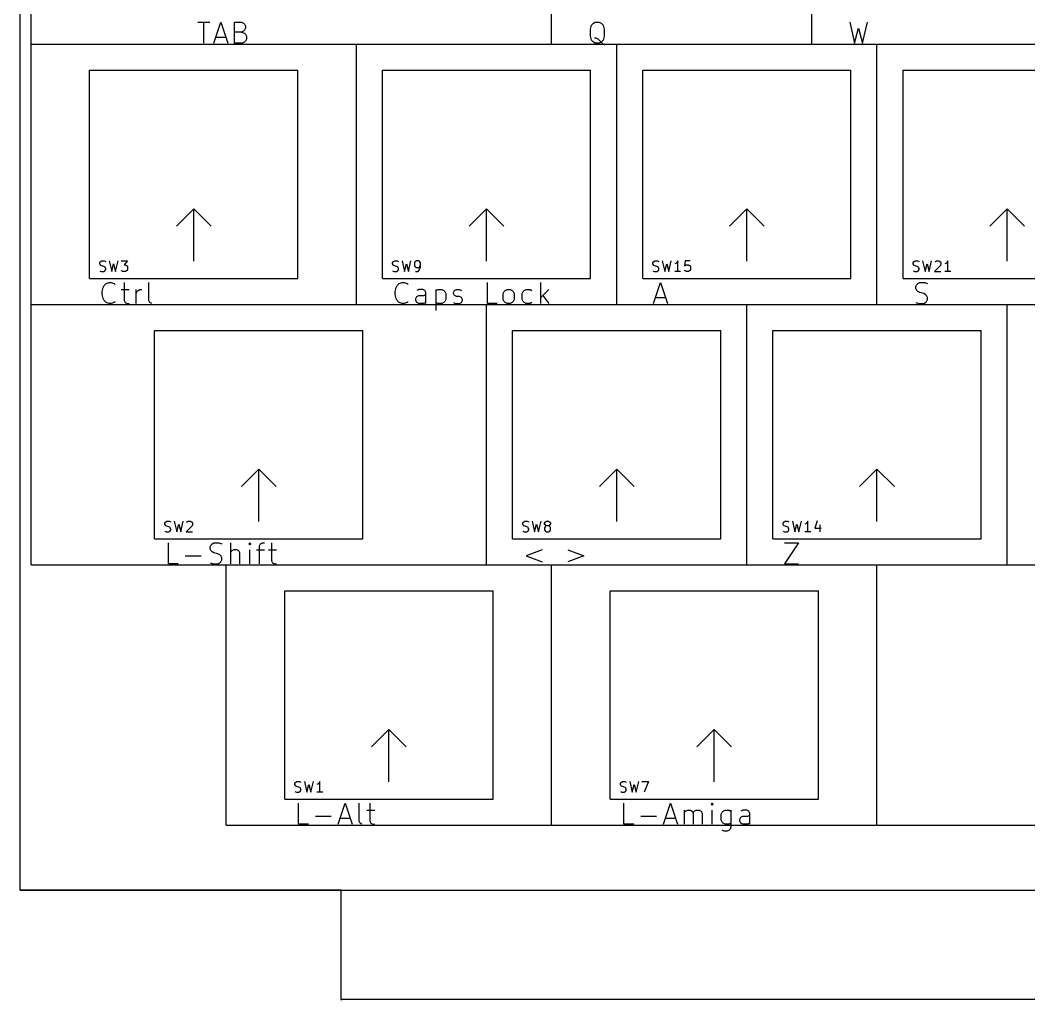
# Model space of a CAD drawing. Extents: x 0 to 449, y -142 to 0.
# Drawn here: x 0.2 to 74, y -141.5 to -69.8 of the extents above; entities that cross this region are included whole.
import ezdxf

# ---------------------------------------------------------------- set-up
doc = ezdxf.new("R2010")
doc.units = 0
doc.layers.get('0').update_dxf_attribs({"linetype": 'CONTINUOUS'})

msp = doc.modelspace()

# ---------------------------------------------------------------- linework, layer by layer
at = {"color": 7}
for p, q in [((0.152395, -133.502242), (0.152395, -0.151869)), ((0.946148, -71.58957), (0.946148, -52.539517)), ((39.046255, -71.58957), (39.046255, -52.539517)), ((58.096309, -71.58957), (58.096309, -52.539517)), ((13.162675, -69.992994), (14.033535, -69.992994)), ((13.598105, -71.516998), (13.598105, -69.992994)), ((14.323821, -71.516998), (14.831823, -69.992994)), ((14.831823, -69.992994), (15.339824, -71.516998)), ((15.847826, -71.516998), (15.847826, -69.992994)), ((15.847826, -69.992994), (16.355827, -69.992994)), ((16.355827, -69.992994), (16.500971, -70.065566)), ((16.500971, -70.065566), (16.573542, -70.138137)), ((41.955472, -70.210709), (42.100614, -70.065566)), ((42.100614, -70.065566), (42.245757, -69.992994)), ((42.245757, -69.992994), (42.536044, -69.992994)), ((42.536044, -69.992994), (42.681188, -70.065566)), ((42.681188, -70.065566), (42.826331, -70.210709)), ((60.860382, -69.992994), (61.22324, -71.516998)), ((61.803813, -71.516998), (62.166671, -69.992994)), ((16.355827, -70.71871), (15.847826, -70.71871)), ((16.500971, -70.646139), (16.355827, -70.71871)), ((16.355827, -70.71871), (16.573542, -70.791282)), ((16.573542, -70.573568), (16.500971, -70.646139)), ((16.573542, -70.138137), (16.646114, -70.283281)), ((16.646114, -70.428424), (16.573542, -70.573568)), ((16.573542, -70.791282), (16.646114, -70.863853)), ((16.646114, -70.283281), (16.646114, -70.428424)), ((16.646114, -70.863853), (16.718685, -71.008997)), ((41.882899, -70.500995), (41.955472, -70.210709)), ((41.882899, -71.008997), (41.882899, -70.500995)), ((42.826331, -70.210709), (42.898902, -70.500995)), ((42.898902, -70.500995), (42.898902, -71.008997)), ((61.22324, -71.516998), (61.513527, -70.428424)), ((61.513527, -70.428424), (61.803813, -71.516998)), ((0.946148, -71.58957), (24.758715, -71.58957)), ((0.946148, -90.639624), (0.946148, -71.58957)), ((14.468965, -71.081569), (15.194681, -71.081569)), ((16.428399, -71.516998), (15.847826, -71.516998)), ((16.573542, -71.444427), (16.428399, -71.516998)), ((16.646114, -71.371855), (16.573542, -71.444427)), ((16.718685, -71.226711), (16.646114, -71.371855)), ((16.718685, -71.008997), (16.718685, -71.226711)), ((24.758715, -90.639624), (24.758715, -71.58957)), ((24.758715, -71.58957), (43.808769, -71.58957)), ((24.758715, -90.639624), (24.758715, -71.58957)), ((41.955472, -71.299284), (41.882899, -71.008997)), ((42.100614, -71.444427), (41.955472, -71.299284)), ((42.245757, -71.516998), (42.100614, -71.444427)), ((42.31833, -71.15414), (42.173186, -71.15414)), ((42.536044, -71.516998), (42.245757, -71.516998)), ((42.463473, -71.226711), (42.31833, -71.15414)), ((42.681188, -71.444427), (42.463473, -71.226711)), ((42.681188, -71.444427), (42.536044, -71.516998)), ((42.826331, -71.299284), (42.681188, -71.444427)), ((42.826331, -71.58957), (42.681188, -71.444427)), ((42.898902, -71.008997), (42.826331, -71.299284)), ((42.971474, -71.662142), (42.826331, -71.58957)), ((43.808769, -71.58957), (62.858823, -71.58957)), ((43.808769, -90.639624), (43.808769, -71.58957)), ((62.858823, -71.58957), (81.908876, -71.58957)), ((62.858823, -90.639624), (62.858823, -71.58957)), ((5.23241, -73.494576), (20.472453, -73.494576)), ((5.23241, -88.734619), (5.23241, -73.494576)), ((20.472453, -88.734619), (20.472453, -73.494576)), ((26.66372, -73.494576), (41.903763, -73.494576)), ((26.66372, -88.734619), (26.66372, -73.494576)), ((41.903763, -88.734619), (41.903763, -73.494576)), ((45.713774, -73.494576), (60.953817, -73.494576)), ((45.713774, -88.734619), (45.713774, -73.494576)), ((60.953817, -88.734619), (60.953817, -73.494576)), ((64.763828, -73.494576), (80.003871, -73.494576)), ((64.763828, -88.734619), (64.763828, -73.494576)), ((11.582428, -84.924608), (12.852431, -83.654605)), ((12.852431, -83.654605), (14.122435, -84.924608)), ((12.852431, -87.464615), (12.852431, -83.654605)), ((33.013738, -84.924608), (34.283742, -83.654605)), ((34.283742, -83.654605), (35.553745, -84.924608)), ((34.283742, -87.464615), (34.283742, -83.654605)), ((52.063792, -84.924608), (53.333796, -83.654605)), ((53.333796, -83.654605), (54.603799, -84.924608)), ((53.333796, -87.464615), (53.333796, -83.654605)), ((71.113846, -84.924608), (72.38385, -83.654605)), ((72.38385, -83.654605), (73.653853, -84.924608)), ((72.38385, -87.464615), (72.38385, -83.654605)), ((5.97763, -87.605223), (6.013916, -87.53265)), ((5.97763, -87.677794), (5.97763, -87.605223)), ((6.013916, -87.750366), (5.97763, -87.677794)), ((6.013916, -87.53265), (6.050202, -87.496365)), ((6.050202, -87.786651), (6.013916, -87.750366)), ((6.050202, -87.496365), (6.122773, -87.460079)), ((6.122773, -87.822937), (6.050202, -87.786651)), ((6.122773, -87.460079), (6.304203, -87.460079)), ((6.267917, -87.859223), (6.122773, -87.822937)), ((6.304203, -87.460079), (6.41306, -87.496365)), ((6.667061, -87.460079), (6.848489, -88.222081)), ((6.848489, -88.222081), (6.993633, -87.677794)), ((6.993633, -87.677794), (7.138776, -88.222081)), ((7.138776, -88.222081), (7.320206, -87.460079)), ((7.53792, -87.460079), (8.009636, -87.460079)), ((8.009636, -87.460079), (7.755635, -87.750366)), ((7.755635, -87.750366), (7.864492, -87.750366)), ((7.864492, -87.750366), (7.937064, -87.786651)), ((7.937064, -87.786651), (7.973351, -87.822937)), ((7.973351, -87.822937), (8.009636, -87.895509)), ((27.40894, -87.605223), (27.445227, -87.53265)), ((27.40894, -87.677794), (27.40894, -87.605223)), ((27.445227, -87.750366), (27.40894, -87.677794)), ((27.445227, -87.53265), (27.481513, -87.496365)), ((27.481513, -87.786651), (27.445227, -87.750366)), ((27.481513, -87.496365), (27.554084, -87.460079)), ((27.554084, -87.822937), (27.481513, -87.786651)), ((27.554084, -87.460079), (27.735513, -87.460079)), ((27.699227, -87.859223), (27.554084, -87.822937)), ((27.735513, -87.460079), (27.844371, -87.496365)), ((28.098371, -87.460079), (28.2798, -88.222081)), ((28.2798, -88.222081), (28.424943, -87.677794)), ((28.424943, -87.677794), (28.570087, -88.222081)), ((28.570087, -88.222081), (28.751516, -87.460079)), ((29.041802, -87.53265), (29.005517, -87.605223)), ((29.005517, -87.605223), (29.005517, -87.786651)), ((29.005517, -87.786651), (29.041802, -87.859223)), ((29.078088, -87.496365), (29.041802, -87.53265)), ((29.15066, -87.460079), (29.078088, -87.496365)), ((29.295803, -87.460079), (29.15066, -87.460079)), ((29.368375, -87.496365), (29.295803, -87.460079)), ((29.404661, -87.53265), (29.368375, -87.496365)), ((29.440946, -87.605223), (29.404661, -87.53265)), ((29.404661, -87.859223), (29.440946, -87.786651)), ((29.440946, -87.895509), (29.440946, -87.605223)), ((46.458994, -87.605223), (46.49528, -87.53265)), ((46.458994, -87.677794), (46.458994, -87.605223)), ((46.49528, -87.750366), (46.458994, -87.677794)), ((46.49528, -87.53265), (46.531567, -87.496365)), ((46.531567, -87.786651), (46.49528, -87.750366)), ((46.531567, -87.496365), (46.604138, -87.460079)), ((46.604138, -87.822937), (46.531567, -87.786651)), ((46.604138, -87.460079), (46.785567, -87.460079)), ((46.749281, -87.859223), (46.604138, -87.822937)), ((46.785567, -87.460079), (46.894425, -87.496365)), ((47.148425, -87.460079), (47.329854, -88.222081)), ((47.329854, -88.222081), (47.474997, -87.677794)), ((47.474997, -87.677794), (47.620141, -88.222081)), ((47.620141, -88.222081), (47.80157, -87.460079)), ((48.128142, -87.641508), (48.055571, -87.677794)), ((48.200714, -87.568937), (48.128142, -87.641508)), ((48.273285, -87.460079), (48.200714, -87.568937)), ((48.273285, -88.222081), (48.273285, -87.460079)), ((48.817573, -87.460079), (48.781287, -87.822937)), ((48.781287, -87.822937), (48.817573, -87.786651)), ((49.180431, -87.460079), (48.817573, -87.460079)), ((48.817573, -87.786651), (48.890144, -87.750366)), ((48.890144, -87.750366), (49.071574, -87.750366)), ((49.071574, -87.750366), (49.144145, -87.786651)), ((49.144145, -87.786651), (49.180431, -87.822937)), ((49.180431, -87.822937), (49.216717, -87.895509)), ((65.509048, -87.605223), (65.545334, -87.53265)), ((65.509048, -87.677794), (65.509048, -87.605223)), ((65.545334, -87.750366), (65.509048, -87.677794)), ((65.545334, -87.53265), (65.58162, -87.496365)), ((65.58162, -87.786651), (65.545334, -87.750366)), ((65.58162, -87.496365), (65.654192, -87.460079)), ((65.654192, -87.822937), (65.58162, -87.786651)), ((65.654192, -87.460079), (65.835621, -87.460079)), ((65.799335, -87.859223), (65.654192, -87.822937)), ((65.835621, -87.460079), (65.944478, -87.496365)), ((66.198479, -87.460079), (66.379908, -88.222081)), ((66.379908, -88.222081), (66.525051, -87.677794)), ((66.525051, -87.677794), (66.670194, -88.222081)), ((66.670194, -88.222081), (66.851624, -87.460079)), ((67.504769, -87.786651), (67.069339, -88.222081)), ((67.105625, -87.53265), (67.14191, -87.496365)), ((67.14191, -87.496365), (67.214482, -87.460079)), ((67.214482, -87.460079), (67.39591, -87.460079)), ((67.39591, -87.460079), (67.468483, -87.496365)), ((67.468483, -87.496365), (67.504769, -87.53265)), ((67.504769, -87.53265), (67.541054, -87.605223)), ((67.541054, -87.677794), (67.504769, -87.786651)), ((67.541054, -87.605223), (67.541054, -87.677794)), ((67.903912, -87.641508), (67.831341, -87.677794)), ((67.976484, -87.568937), (67.903912, -87.641508)), ((68.049055, -87.460079), (67.976484, -87.568937)), ((68.049055, -88.222081), (68.049055, -87.460079)), ((5.97763, -88.185795), (6.086487, -88.222081)), ((6.086487, -88.222081), (6.267917, -88.222081)), ((6.340488, -87.895509), (6.267917, -87.859223)), ((6.267917, -88.222081), (6.340488, -88.185795)), ((6.376774, -87.931795), (6.340488, -87.895509)), ((6.340488, -88.185795), (6.376774, -88.149509)), ((6.41306, -88.004367), (6.376774, -87.931795)), ((6.376774, -88.149509), (6.41306, -88.076938)), ((6.41306, -88.076938), (6.41306, -88.004367)), ((7.574206, -88.185795), (7.53792, -88.149509)), ((7.646778, -88.222081), (7.574206, -88.185795)), ((7.864492, -88.222081), (7.646778, -88.222081)), ((7.937064, -88.185795), (7.864492, -88.222081)), ((7.973351, -88.149509), (7.937064, -88.185795)), ((8.009636, -88.076938), (7.973351, -88.149509)), ((8.009636, -87.895509), (8.009636, -88.076938)), ((27.40894, -88.185795), (27.517798, -88.222081)), ((27.517798, -88.222081), (27.699227, -88.222081)), ((27.771798, -87.895509), (27.699227, -87.859223)), ((27.699227, -88.222081), (27.771798, -88.185795)), ((27.808085, -87.931795), (27.771798, -87.895509)), ((27.771798, -88.185795), (27.808085, -88.149509)), ((27.844371, -88.004367), (27.808085, -87.931795)), ((27.808085, -88.149509), (27.844371, -88.076938)), ((27.844371, -88.076938), (27.844371, -88.004367)), ((29.041802, -87.859223), (29.078088, -87.895509)), ((29.078088, -87.895509), (29.15066, -87.931795)), ((29.078088, -88.222081), (29.223232, -88.222081)), ((29.15066, -87.931795), (29.295803, -87.931795)), ((29.223232, -88.222081), (29.295803, -88.185795)), ((29.295803, -87.931795), (29.368375, -87.895509)), ((29.295803, -88.185795), (29.332089, -88.149509)), ((29.332089, -88.149509), (29.404661, -88.040652)), ((29.368375, -87.895509), (29.404661, -87.859223)), ((29.404661, -88.040652), (29.440946, -87.895509)), ((46.458994, -88.185795), (46.567852, -88.222081)), ((46.567852, -88.222081), (46.749281, -88.222081)), ((46.821852, -87.895509), (46.749281, -87.859223)), ((46.749281, -88.222081), (46.821852, -88.185795)), ((46.858138, -87.931795), (46.821852, -87.895509)), ((46.821852, -88.185795), (46.858138, -88.149509)), ((46.894425, -88.004367), (46.858138, -87.931795)), ((46.858138, -88.149509), (46.894425, -88.076938)), ((46.894425, -88.076938), (46.894425, -88.004367)), ((48.491, -88.222081), (48.055571, -88.222081)), ((48.817573, -88.185795), (48.781287, -88.149509)), ((48.890144, -88.222081), (48.817573, -88.185795)), ((49.071574, -88.222081), (48.890144, -88.222081)), ((49.144145, -88.185795), (49.071574, -88.222081)), ((49.180431, -88.149509), (49.144145, -88.185795)), ((49.216717, -88.076938), (49.180431, -88.149509)), ((49.216717, -87.895509), (49.216717, -88.076938)), ((65.509048, -88.185795), (65.617905, -88.222081)), ((65.617905, -88.222081), (65.799335, -88.222081)), ((65.871906, -87.895509), (65.799335, -87.859223)), ((65.799335, -88.222081), (65.871906, -88.185795)), ((65.908192, -87.931795), (65.871906, -87.895509)), ((65.871906, -88.185795), (65.908192, -88.149509)), ((65.944478, -88.004367), (65.908192, -87.931795)), ((65.908192, -88.149509), (65.944478, -88.076938)), ((65.944478, -88.076938), (65.944478, -88.004367)), ((67.069339, -88.222081), (67.541054, -88.222081)), ((68.266771, -88.222081), (67.831341, -88.222081)), ((5.23241, -88.734619), (20.472453, -88.734619)), ((6.236621, -89.405906), (6.309192, -89.260762)), ((6.309192, -89.260762), (6.454335, -89.11562)), ((6.454335, -89.11562), (6.67205, -89.043048)), ((6.67205, -89.043048), (6.817193, -89.043048)), ((6.817193, -89.043048), (7.034908, -89.11562)), ((7.034908, -89.11562), (7.10748, -89.188191)), ((7.760625, -89.043048), (7.760625, -90.349337)), ((9.574915, -90.349337), (9.574915, -89.043048)), ((26.66372, -88.734619), (41.903763, -88.734619)), ((27.667931, -89.405906), (27.740502, -89.260762)), ((27.740502, -89.260762), (27.885646, -89.11562)), ((27.885646, -89.11562), (28.10336, -89.043048)), ((28.10336, -89.043048), (28.248504, -89.043048)), ((28.248504, -89.043048), (28.466218, -89.11562)), ((28.466218, -89.11562), (28.538791, -89.188191)), ((34.344521, -90.567052), (34.344521, -89.043048)), ((38.263389, -90.567052), (38.263389, -89.043048)), ((45.713774, -88.734619), (60.953817, -88.734619)), ((46.500269, -90.567052), (47.008271, -89.043048)), ((47.008271, -89.043048), (47.516272, -90.567052)), ((64.763828, -88.734619), (80.003871, -88.734619)), ((65.695467, -89.333335), (65.768039, -89.188191)), ((65.768039, -89.188191), (65.84061, -89.11562)), ((65.84061, -89.11562), (65.985753, -89.043048)), ((65.985753, -89.043048), (66.348612, -89.043048)), ((66.348612, -89.043048), (66.566326, -89.11562)), ((6.164048, -89.696193), (6.236621, -89.405906)), ((6.164048, -89.913907), (6.164048, -89.696193)), ((6.236621, -90.204194), (6.164048, -89.913907)), ((7.542909, -89.551049), (8.123483, -89.551049)), ((8.631484, -90.567052), (8.631484, -89.551049)), ((8.631484, -89.841336), (8.704056, -89.696193)), ((8.704056, -89.696193), (8.776628, -89.623621)), ((8.776628, -89.623621), (8.92177, -89.551049)), ((8.92177, -89.551049), (9.066914, -89.551049)), ((27.595359, -89.696193), (27.667931, -89.405906)), ((27.595359, -89.913907), (27.595359, -89.696193)), ((27.667931, -90.204194), (27.595359, -89.913907)), ((29.119363, -90.204194), (29.191936, -90.059051)), ((29.337078, -89.551049), (29.191936, -89.623621)), ((29.191936, -90.059051), (29.337078, -89.986479)), ((29.627365, -89.551049), (29.337078, -89.551049)), ((29.337078, -89.986479), (29.699937, -89.986479)), ((29.772508, -89.623621), (29.627365, -89.551049)), ((29.699937, -89.986479), (29.845079, -89.913907)), ((29.845079, -89.768764), (29.772508, -89.623621)), ((29.845079, -90.567052), (29.845079, -89.768764)), ((30.570796, -89.551049), (30.570796, -91.075053)), ((30.570796, -89.623621), (30.71594, -89.551049)), ((30.71594, -89.551049), (31.006226, -89.551049)), ((31.006226, -89.551049), (31.151369, -89.623621)), ((31.151369, -89.623621), (31.223941, -89.696193)), ((31.223941, -89.696193), (31.296512, -89.841336)), ((31.296512, -89.841336), (31.296512, -90.276765)), ((31.877085, -89.768764), (31.949657, -89.623621)), ((31.877085, -89.841336), (31.877085, -89.768764)), ((31.949657, -89.986479), (31.877085, -89.841336)), ((31.949657, -89.623621), (32.094801, -89.551049)), ((32.094801, -90.059051), (31.949657, -89.986479)), ((32.094801, -89.551049), (32.312515, -89.551049)), ((32.312515, -90.059051), (32.094801, -90.059051)), ((32.312515, -89.551049), (32.457659, -89.623621)), ((32.457659, -90.131623), (32.312515, -90.059051)), ((35.505667, -89.841336), (35.578239, -89.696193)), ((35.505667, -90.276765), (35.505667, -89.841336)), ((35.578239, -89.696193), (35.650811, -89.623621)), ((35.650811, -89.623621), (35.795954, -89.551049)), ((35.795954, -89.551049), (36.013669, -89.551049)), ((36.013669, -89.551049), (36.158812, -89.623621)), ((36.158812, -89.623621), (36.231383, -89.696193)), ((36.231383, -89.696193), (36.303956, -89.841336)), ((36.303956, -89.841336), (36.303956, -90.276765)), ((36.884528, -89.841336), (36.957099, -89.696193)), ((36.884528, -90.276765), (36.884528, -89.841336)), ((36.957099, -89.696193), (37.029672, -89.623621)), ((37.029672, -89.623621), (37.174815, -89.551049)), ((37.174815, -89.551049), (37.465101, -89.551049)), ((37.465101, -89.551049), (37.610244, -89.623621)), ((38.843963, -89.551049), (38.263389, -90.131623)), ((38.408533, -89.986479), (38.843963, -90.567052)), ((65.695467, -89.478478), (65.695467, -89.333335)), ((65.768039, -89.623621), (65.695467, -89.478478)), ((65.84061, -89.696193), (65.768039, -89.623621)), ((65.985753, -89.768764), (65.84061, -89.696193)), ((66.27604, -89.841336), (65.985753, -89.768764)), ((66.421183, -89.913907), (66.27604, -89.841336)), ((66.493755, -89.986479), (66.421183, -89.913907)), ((66.566326, -90.131623), (66.493755, -89.986479)), ((0.946148, -90.639624), (24.758715, -90.639624)), ((0.946148, -109.689675), (0.946148, -90.639624)), ((6.309192, -90.349337), (6.236621, -90.204194)), ((6.454335, -90.494481), (6.309192, -90.349337)), ((6.67205, -90.567052), (6.454335, -90.494481)), ((6.817193, -90.567052), (6.67205, -90.567052)), ((7.034908, -90.494481), (6.817193, -90.567052)), ((7.10748, -90.421909), (7.034908, -90.494481)), ((7.760625, -90.349337), (7.833196, -90.494481)), ((7.833196, -90.494481), (7.97834, -90.567052)), ((7.97834, -90.567052), (8.123483, -90.567052)), ((9.647487, -90.494481), (9.574915, -90.349337)), ((9.792631, -90.567052), (9.647487, -90.494481)), ((24.758715, -90.639624), (43.808769, -90.639624)), ((27.740502, -90.349337), (27.667931, -90.204194)), ((27.885646, -90.494481), (27.740502, -90.349337)), ((28.10336, -90.567052), (27.885646, -90.494481)), ((28.248504, -90.567052), (28.10336, -90.567052)), ((28.466218, -90.494481), (28.248504, -90.567052)), ((28.538791, -90.421909), (28.466218, -90.494481)), ((29.119363, -90.349337), (29.119363, -90.204194)), ((29.191936, -90.494481), (29.119363, -90.349337)), ((29.337078, -90.567052), (29.191936, -90.494481)), ((29.699937, -90.567052), (29.337078, -90.567052)), ((29.845079, -90.494481), (29.699937, -90.567052)), ((30.71594, -90.567052), (30.570796, -90.494481)), ((31.006226, -90.567052), (30.71594, -90.567052)), ((31.151369, -90.494481), (31.006226, -90.567052)), ((31.223941, -90.421909), (31.151369, -90.494481)), ((31.296512, -90.276765), (31.223941, -90.421909)), ((31.877085, -90.494481), (32.022229, -90.567052)), ((32.022229, -90.567052), (32.312515, -90.567052)), ((32.312515, -90.567052), (32.457659, -90.494481)), ((32.53023, -90.276765), (32.457659, -90.131623)), ((32.457659, -90.494481), (32.53023, -90.349337)), ((32.53023, -90.349337), (32.53023, -90.276765)), ((34.283742, -109.689675), (34.283742, -90.639624)), ((35.070237, -90.567052), (34.344521, -90.567052)), ((35.578239, -90.421909), (35.505667, -90.276765)), ((35.650811, -90.494481), (35.578239, -90.421909)), ((35.795954, -90.567052), (35.650811, -90.494481)), ((36.013669, -90.567052), (35.795954, -90.567052)), ((36.158812, -90.494481), (36.013669, -90.567052)), ((36.231383, -90.421909), (36.158812, -90.494481)), ((36.303956, -90.276765), (36.231383, -90.421909)), ((36.957099, -90.421909), (36.884528, -90.276765)), ((37.029672, -90.494481), (36.957099, -90.421909)), ((37.174815, -90.567052), (37.029672, -90.494481)), ((37.465101, -90.567052), (37.174815, -90.567052)), ((37.610244, -90.494481), (37.465101, -90.567052)), ((43.808769, -90.639624), (62.858823, -90.639624)), ((46.645413, -90.131623), (47.371129, -90.131623)), ((53.333796, -109.689675), (53.333796, -90.639624)), ((62.858823, -90.639624), (81.908876, -90.639624)), ((65.695467, -90.494481), (65.913181, -90.567052)), ((65.913181, -90.567052), (66.27604, -90.567052)), ((66.27604, -90.567052), (66.421183, -90.494481)), ((66.421183, -90.494481), (66.493755, -90.421909)), ((66.493755, -90.421909), (66.566326, -90.276765)), ((66.566326, -90.276765), (66.566326, -90.131623)), ((72.38385, -109.689675), (72.38385, -90.639624)), ((9.994923, -92.544627), (25.234966, -92.544627)), ((9.994923, -107.78467), (9.994923, -92.544627)), ((25.234966, -107.78467), (25.234966, -92.544627)), ((36.188747, -92.544627), (51.42879, -92.544627)), ((36.188747, -107.78467), (36.188747, -92.544627)), ((51.42879, -107.78467), (51.42879, -92.544627)), ((55.238801, -92.544627), (70.478844, -92.544627)), ((55.238801, -107.78467), (55.238801, -92.544627)), ((70.478844, -107.78467), (70.478844, -92.544627)), ((16.344941, -103.974659), (17.614945, -102.704655)), ((17.614945, -102.704655), (18.884948, -103.974659)), ((17.614945, -106.514666), (17.614945, -102.704655)), ((42.538765, -103.974659), (43.808769, -102.704655)), ((43.808769, -102.704655), (45.078772, -103.974659)), ((43.808769, -106.514666), (43.808769, -102.704655)), ((61.588819, -103.974659), (62.858823, -102.704655)), ((62.858823, -102.704655), (64.128826, -103.974659)), ((62.858823, -106.514666), (62.858823, -102.704655)), ((10.740143, -106.655277), (10.776429, -106.582706)), ((10.740143, -106.727847), (10.740143, -106.655277)), ((10.776429, -106.800417), (10.740143, -106.727847)), ((10.776429, -106.582706), (10.812716, -106.546416)), ((10.812716, -106.836707), (10.776429, -106.800417)), ((10.812716, -106.546416), (10.885287, -106.510136)), ((10.885287, -106.872987), (10.812716, -106.836707)), ((10.885287, -106.510136), (11.066716, -106.510136)), ((11.03043, -106.909277), (10.885287, -106.872987)), ((11.103001, -106.945567), (11.03043, -106.909277)), ((11.066716, -106.510136), (11.175574, -106.546416)), ((11.139287, -106.981847), (11.103001, -106.945567)), ((11.175574, -107.054418), (11.139287, -106.981847)), ((11.429574, -106.510136), (11.611003, -107.272138)), ((11.611003, -107.272138), (11.756146, -106.727847)), ((11.756146, -106.727847), (11.90129, -107.272138)), ((11.90129, -107.272138), (12.082719, -106.510136)), ((12.735864, -106.836707), (12.300434, -107.272138)), ((12.33672, -106.582706), (12.373005, -106.546416)), ((12.373005, -106.546416), (12.445577, -106.510136)), ((12.445577, -106.510136), (12.627006, -106.510136)), ((12.627006, -106.510136), (12.699578, -106.546416)), ((12.699578, -106.546416), (12.735864, -106.582706)), ((12.735864, -106.582706), (12.772149, -106.655277)), ((12.772149, -106.727847), (12.735864, -106.836707)), ((12.772149, -106.655277), (12.772149, -106.727847)), ((36.933967, -106.655277), (36.970253, -106.582706)), ((36.933967, -106.727847), (36.933967, -106.655277)), ((36.970253, -106.800417), (36.933967, -106.727847)), ((36.970253, -106.582706), (37.00654, -106.546416)), ((37.00654, -106.836707), (36.970253, -106.800417)), ((37.00654, -106.546416), (37.079111, -106.510136)), ((37.079111, -106.872987), (37.00654, -106.836707)), ((37.079111, -106.510136), (37.26054, -106.510136)), ((37.224254, -106.909277), (37.079111, -106.872987)), ((37.296825, -106.945567), (37.224254, -106.909277)), ((37.26054, -106.510136), (37.369398, -106.546416)), ((37.333112, -106.981847), (37.296825, -106.945567)), ((37.369398, -107.054418), (37.333112, -106.981847)), ((37.623398, -106.510136), (37.804827, -107.272138)), ((37.804827, -107.272138), (37.94997, -106.727847)), ((37.94997, -106.727847), (38.095114, -107.272138)), ((38.095114, -107.272138), (38.276543, -106.510136)), ((38.530544, -106.655277), (38.566829, -106.582706)), ((38.530544, -106.691567), (38.530544, -106.655277)), ((38.566829, -106.764137), (38.530544, -106.691567)), ((38.566829, -106.909277), (38.530544, -106.981847)), ((38.530544, -106.981847), (38.530544, -107.126988)), ((38.566829, -106.582706), (38.603115, -106.546416)), ((38.603115, -106.800417), (38.566829, -106.764137)), ((38.603115, -106.872987), (38.566829, -106.909277)), ((38.603115, -106.546416), (38.675687, -106.510136)), ((38.675687, -106.836707), (38.603115, -106.800417)), ((38.675687, -106.836707), (38.603115, -106.872987)), ((38.675687, -106.510136), (38.82083, -106.510136)), ((38.82083, -106.836707), (38.675687, -106.836707)), ((38.82083, -106.510136), (38.893402, -106.546416)), ((38.893402, -106.800417), (38.82083, -106.836707)), ((38.893402, -106.872987), (38.82083, -106.836707)), ((38.893402, -106.546416), (38.929688, -106.582706)), ((38.929688, -106.764137), (38.893402, -106.800417)), ((38.929688, -106.909277), (38.893402, -106.872987)), ((38.929688, -106.582706), (38.965973, -106.655277)), ((38.965973, -106.691567), (38.929688, -106.764137)), ((38.965973, -106.981847), (38.929688, -106.909277)), ((38.965973, -106.655277), (38.965973, -106.691567)), ((38.965973, -107.126988), (38.965973, -106.981847)), ((55.984021, -106.655277), (56.020307, -106.582706)), ((55.984021, -106.727847), (55.984021, -106.655277)), ((56.020307, -106.800417), (55.984021, -106.727847)), ((56.020307, -106.582706), (56.056593, -106.546416)), ((56.056593, -106.836707), (56.020307, -106.800417)), ((56.056593, -106.546416), (56.129165, -106.510136)), ((56.129165, -106.872987), (56.056593, -106.836707)), ((56.129165, -106.510136), (56.310594, -106.510136)), ((56.274308, -106.909277), (56.129165, -106.872987)), ((56.346879, -106.945567), (56.274308, -106.909277)), ((56.310594, -106.510136), (56.419451, -106.546416)), ((56.383165, -106.981847), (56.346879, -106.945567)), ((56.419451, -107.054418), (56.383165, -106.981847)), ((56.673452, -106.510136), (56.854881, -107.272138)), ((56.854881, -107.272138), (57.000024, -106.727847)), ((57.000024, -106.727847), (57.145168, -107.272138)), ((57.145168, -107.272138), (57.326597, -106.510136)), ((57.653169, -106.691567), (57.580598, -106.727847)), ((57.725741, -106.618986), (57.653169, -106.691567)), ((57.798312, -106.510136), (57.725741, -106.618986)), ((57.798312, -107.272138), (57.798312, -106.510136)), ((58.487743, -106.473846), (58.306314, -107.018138)), ((58.306314, -107.018138), (58.778029, -107.018138)), ((58.669172, -106.764137), (58.669172, -107.272138)), ((10.740143, -107.235848), (10.849001, -107.272138)), ((10.849001, -107.272138), (11.03043, -107.272138)), ((11.03043, -107.272138), (11.103001, -107.235848)), ((11.103001, -107.235848), (11.139287, -107.199568)), ((11.139287, -107.199568), (11.175574, -107.126988)), ((11.175574, -107.126988), (11.175574, -107.054418)), ((12.300434, -107.272138), (12.772149, -107.272138)), ((36.933967, -107.235848), (37.042825, -107.272138)), ((37.042825, -107.272138), (37.224254, -107.272138)), ((37.224254, -107.272138), (37.296825, -107.235848)), ((37.296825, -107.235848), (37.333112, -107.199568)), ((37.333112, -107.199568), (37.369398, -107.126988)), ((37.369398, -107.126988), (37.369398, -107.054418)), ((38.530544, -107.126988), (38.566829, -107.199568)), ((38.566829, -107.199568), (38.603115, -107.235848)), ((38.603115, -107.235848), (38.675687, -107.272138)), ((38.675687, -107.272138), (38.82083, -107.272138)), ((38.82083, -107.272138), (38.893402, -107.235848)), ((38.893402, -107.235848), (38.929688, -107.199568)), ((38.929688, -107.199568), (38.965973, -107.126988)), ((55.984021, -107.235848), (56.092879, -107.272138)), ((56.092879, -107.272138), (56.274308, -107.272138)), ((56.274308, -107.272138), (56.346879, -107.235848)), ((56.346879, -107.235848), (56.383165, -107.199568)), ((56.383165, -107.199568), (56.419451, -107.126988)), ((56.419451, -107.126988), (56.419451, -107.054418)), ((58.016027, -107.272138), (57.580598, -107.272138)), ((9.994923, -107.78467), (25.234966, -107.78467)), ((10.999134, -109.617105), (10.999134, -108.093101)), ((14.047143, -108.383391), (14.119714, -108.238241)), ((14.047143, -108.528532), (14.047143, -108.383391)), ((14.119714, -108.238241), (14.192285, -108.165671)), ((14.192285, -108.165671), (14.337429, -108.093101)), ((14.337429, -108.093101), (14.700287, -108.093101)), ((14.700287, -108.093101), (14.918002, -108.165671)), ((15.571147, -109.617105), (15.571147, -108.093101)), ((16.950008, -108.093101), (16.877436, -108.165671)), ((16.877436, -108.165671), (16.950008, -108.238241)), ((17.022579, -108.165671), (16.950008, -108.093101)), ((16.950008, -108.093101), (16.950008, -108.238241)), ((16.950008, -108.238241), (17.022579, -108.165671)), ((17.675724, -108.310821), (17.748295, -108.165671)), ((17.675724, -109.617105), (17.675724, -108.310821)), ((17.748295, -108.165671), (17.893439, -108.093101)), ((17.893439, -108.093101), (18.038582, -108.093101)), ((18.546583, -108.093101), (18.546583, -109.399394)), ((36.188747, -107.78467), (51.42879, -107.78467)), ((55.238801, -107.78467), (70.478844, -107.78467)), ((56.097869, -108.093101), (57.113871, -108.093101)), ((57.113871, -108.093101), (56.097869, -109.617105)), ((12.232852, -109.036533), (13.393998, -109.036533)), ((14.119714, -108.673672), (14.047143, -108.528532)), ((14.192285, -108.746242), (14.119714, -108.673672)), ((14.337429, -108.818823), (14.192285, -108.746242)), ((14.627715, -108.891393), (14.337429, -108.818823)), ((14.772859, -108.963963), (14.627715, -108.891393)), ((14.84543, -109.036533), (14.772859, -108.963963)), ((14.918002, -109.181674), (14.84543, -109.036533)), ((14.918002, -109.326824), (14.918002, -109.181674)), ((15.643718, -108.673672), (15.571147, -108.746242)), ((15.788862, -108.601102), (15.643718, -108.673672)), ((16.006576, -108.601102), (15.788862, -108.601102)), ((16.15172, -108.673672), (16.006576, -108.601102)), ((16.224291, -108.818823), (16.15172, -108.673672)), ((16.224291, -109.617105), (16.224291, -108.818823)), ((16.950008, -109.617105), (16.950008, -108.601102)), ((17.458009, -108.601102), (18.038582, -108.601102)), ((18.328869, -108.601102), (18.909441, -108.601102)), ((38.354103, -108.601102), (37.192958, -109.036533)), ((37.192958, -109.036533), (38.354103, -109.471964)), ((40.240967, -108.601102), (41.402112, -109.036533)), ((41.402112, -109.036533), (40.240967, -109.471964)), ((0.946148, -109.689675), (34.283742, -109.689675)), ((11.72485, -109.617105), (10.999134, -109.617105)), ((14.047143, -109.544535), (14.264857, -109.617105)), ((14.264857, -109.617105), (14.627715, -109.617105)), ((14.627715, -109.617105), (14.772859, -109.544535)), ((14.772859, -109.544535), (14.84543, -109.471964)), ((14.84543, -109.471964), (14.918002, -109.326824)), ((15.233688, -128.739729), (15.233688, -109.689675)), ((18.546583, -109.399394), (18.619156, -109.544535)), ((18.619156, -109.544535), (18.764298, -109.617105)), ((18.764298, -109.617105), (18.909441, -109.617105)), ((34.283742, -109.689675), (53.333796, -109.689675)), ((39.046255, -128.739729), (39.046255, -109.689675)), ((53.333796, -109.689675), (72.38385, -109.689675)), ((56.097869, -109.617105), (57.113871, -109.617105)), ((62.858823, -128.739729), (62.858823, -109.689675)), ((72.38385, -109.689675), (91.433903, -109.689675)), ((19.51995, -111.59468), (34.759993, -111.59468)), ((19.51995, -126.834724), (19.51995, -111.59468)), ((34.759993, -126.834724), (34.759993, -111.59468)), ((43.332517, -111.59468), (58.572561, -111.59468)), ((43.332517, -126.834724), (43.332517, -111.59468)), ((58.572561, -126.834724), (58.572561, -111.59468)), ((25.869968, -123.024713), (27.139972, -121.754709)), ((27.139972, -121.754709), (28.409975, -123.024713)), ((27.139972, -125.56472), (27.139972, -121.754709)), ((49.682535, -123.024713), (50.952539, -121.754709)), ((50.952539, -121.754709), (52.222543, -123.024713)), ((50.952539, -125.56472), (50.952539, -121.754709)), ((20.26517, -125.70533), (20.301456, -125.63276)), ((20.26517, -125.777901), (20.26517, -125.70533)), ((20.301456, -125.850471), (20.26517, -125.777901)), ((20.301456, -125.63276), (20.337742, -125.59647)), ((20.337742, -125.886761), (20.301456, -125.850471)), ((20.337742, -125.59647), (20.410314, -125.56019)), ((20.410314, -125.923041), (20.337742, -125.886761)), ((20.410314, -125.56019), (20.591743, -125.56019)), ((20.555457, -125.959331), (20.410314, -125.923041)), ((20.628028, -125.995621), (20.555457, -125.959331)), ((20.591743, -125.56019), (20.700601, -125.59647)), ((20.664314, -126.031901), (20.628028, -125.995621)), ((20.700601, -126.104472), (20.664314, -126.031901)), ((20.664314, -126.249622), (20.700601, -126.177042)), ((20.700601, -126.177042), (20.700601, -126.104472)), ((20.954601, -125.56019), (21.13603, -126.322192)), ((21.13603, -126.322192), (21.281173, -125.777901)), ((21.281173, -125.777901), (21.426317, -126.322192)), ((21.426317, -126.322192), (21.607746, -125.56019)), ((21.934318, -125.74162), (21.861747, -125.777901)), ((22.00689, -125.66904), (21.934318, -125.74162)), ((22.079461, -125.56019), (22.00689, -125.66904)), ((22.079461, -126.322192), (22.079461, -125.56019)), ((44.077738, -125.70533), (44.114024, -125.63276)), ((44.077738, -125.777901), (44.077738, -125.70533)), ((44.114024, -125.850471), (44.077738, -125.777901)), ((44.114024, -125.63276), (44.15031, -125.59647)), ((44.15031, -125.886761), (44.114024, -125.850471)), ((44.15031, -125.59647), (44.222881, -125.56019)), ((44.222881, -125.923041), (44.15031, -125.886761)), ((44.222881, -125.56019), (44.404311, -125.56019)), ((44.368024, -125.959331), (44.222881, -125.923041)), ((44.440596, -125.995621), (44.368024, -125.959331)), ((44.404311, -125.56019), (44.513168, -125.59647)), ((44.476882, -126.031901), (44.440596, -125.995621)), ((44.513168, -126.104472), (44.476882, -126.031901)), ((44.476882, -126.249622), (44.513168, -126.177042)), ((44.513168, -126.177042), (44.513168, -126.104472)), ((44.767169, -125.56019), (44.948597, -126.322192)), ((44.948597, -126.322192), (45.09374, -125.777901)), ((45.09374, -125.777901), (45.238884, -126.322192)), ((45.238884, -126.322192), (45.420313, -125.56019)), ((45.638028, -125.56019), (46.146029, -125.56019)), ((46.146029, -125.56019), (45.819457, -126.322192)), ((19.51995, -126.834724), (34.759993, -126.834724)), ((20.26517, -126.285902), (20.374028, -126.322192)), ((20.374028, -126.322192), (20.555457, -126.322192)), ((20.555457, -126.322192), (20.628028, -126.285902)), ((20.628028, -126.285902), (20.664314, -126.249622)), ((22.297176, -126.322192), (21.861747, -126.322192)), ((43.332517, -126.834724), (58.572561, -126.834724)), ((44.077738, -126.285902), (44.186595, -126.322192)), ((44.186595, -126.322192), (44.368024, -126.322192)), ((44.368024, -126.322192), (44.440596, -126.285902)), ((44.440596, -126.285902), (44.476882, -126.249622)), ((20.524161, -128.667159), (20.524161, -127.143154)), ((23.427026, -128.667159), (23.935028, -127.143154)), ((23.935028, -127.143154), (24.443029, -128.667159)), ((24.951031, -128.449448), (24.951031, -127.143154)), ((25.531603, -127.651156), (26.112177, -127.651156)), ((25.749318, -127.143154), (25.749318, -128.449448)), ((44.336728, -128.667159), (44.336728, -127.143154)), ((47.239594, -128.667159), (47.747595, -127.143154)), ((47.747595, -127.143154), (48.255596, -128.667159)), ((48.763598, -128.667159), (48.763598, -127.651156)), ((48.836169, -127.723726), (48.981312, -127.651156)), ((48.981312, -127.651156), (49.199027, -127.651156)), ((49.199027, -127.651156), (49.34417, -127.723726)), ((49.489314, -127.723726), (49.634457, -127.651156)), ((49.634457, -127.651156), (49.852172, -127.651156)), ((49.852172, -127.651156), (49.997315, -127.723726)), ((50.795604, -127.143154), (50.723031, -127.215725)), ((50.723031, -127.215725), (50.795604, -127.288295)), ((50.868175, -127.215725), (50.795604, -127.143154)), ((50.795604, -127.143154), (50.795604, -127.288295)), ((50.795604, -127.288295), (50.868175, -127.215725)), ((50.795604, -128.667159), (50.795604, -127.651156)), ((51.593891, -127.723726), (51.739034, -127.651156)), ((51.739034, -127.651156), (52.029321, -127.651156)), ((52.029321, -127.651156), (52.174464, -127.723726)), ((52.174464, -127.651156), (52.174464, -128.884879)), ((53.045324, -127.651156), (52.900181, -127.723726)), ((53.335611, -127.651156), (53.045324, -127.651156)), ((53.480754, -127.723726), (53.335611, -127.651156)), ((21.757878, -128.086587), (22.919025, -128.086587)), ((23.57217, -128.231728), (24.297886, -128.231728)), ((45.570446, -128.086587), (46.731592, -128.086587)), ((47.384737, -128.231728), (48.110453, -128.231728)), ((48.763598, -127.796296), (48.836169, -127.723726)), ((49.34417, -127.723726), (49.416743, -127.868876)), ((49.416743, -127.868876), (49.489314, -127.723726)), ((49.416743, -127.868876), (49.416743, -128.667159)), ((49.997315, -127.723726), (50.069887, -127.868876)), ((50.069887, -127.868876), (50.069887, -128.667159)), ((51.448748, -127.941447), (51.52132, -127.796296)), ((51.448748, -128.376878), (51.448748, -127.941447)), ((51.52132, -128.522018), (51.448748, -128.376878)), ((51.52132, -127.796296), (51.593891, -127.723726)), ((52.827609, -128.304298), (52.900181, -128.159157)), ((52.827609, -128.449448), (52.827609, -128.304298)), ((52.900181, -128.159157), (53.045324, -128.086587)), ((53.045324, -128.086587), (53.408182, -128.086587)), ((53.408182, -128.086587), (53.553325, -128.014017)), ((53.553325, -127.868876), (53.480754, -127.723726)), ((53.553325, -128.667159), (53.553325, -127.868876)), ((15.233688, -128.739729), (39.046255, -128.739729)), ((21.249877, -128.667159), (20.524161, -128.667159)), ((25.023602, -128.594589), (24.951031, -128.449448)), ((25.168745, -128.667159), (25.023602, -128.594589)), ((25.749318, -128.449448), (25.82189, -128.594589)), ((25.82189, -128.594589), (25.967033, -128.667159)), ((25.967033, -128.667159), (26.112177, -128.667159)), ((39.046255, -128.739729), (62.858823, -128.739729)), ((45.062444, -128.667159), (44.336728, -128.667159)), ((51.593891, -128.594589), (51.52132, -128.522018)), ((51.666463, -129.17516), (51.52132, -129.10259)), ((51.739034, -128.667159), (51.593891, -128.594589)), ((51.884178, -129.17516), (51.666463, -129.17516)), ((52.029321, -128.667159), (51.739034, -128.667159)), ((52.029321, -129.10259), (51.884178, -129.17516)), ((52.174464, -128.594589), (52.029321, -128.667159)), ((52.101892, -129.03002), (52.029321, -129.10259)), ((52.174464, -128.884879), (52.101892, -129.03002)), ((52.900181, -128.594589), (52.827609, -128.449448)), ((53.045324, -128.667159), (52.900181, -128.594589)), ((53.408182, -128.667159), (53.045324, -128.667159)), ((53.553325, -128.594589), (53.408182, -128.667159)), ((62.858823, -128.739729), (234.309312, -128.739729)), ((0.152395, -133.502242), (449.41629, -133.502242)), ((23.652463, -133.502242), (0.152395, -133.502242)), ((23.652463, -141.502265), (23.652463, -133.502242)), ((23.652463, -141.477261), (23.652463, -141.477261)), ((217.653005, -141.502265), (23.652463, -141.502265))]:
    msp.add_line(p, q, dxfattribs=at)
for points in [[(23.629366, -141.492694), (23.625496, -141.502036), (23.627635, -141.512789), (23.634785, -141.519939)], [(23.652463, -141.477261), (23.642351, -141.477261), (23.633235, -141.483352), (23.629366, -141.492694)], [(23.634785, -141.519939), (23.641935, -141.527089), (23.652688, -141.529228), (23.66203, -141.525358)], [(23.670141, -141.484583), (23.665452, -141.479895), (23.659093, -141.477261), (23.652463, -141.477261)], [(23.66203, -141.525358), (23.671372, -141.521489), (23.677463, -141.512373), (23.677463, -141.502261)], [(23.677463, -141.502261), (23.677463, -141.495631), (23.674829, -141.489272), (23.670141, -141.484583)]]:
    msp.add_open_spline(points, degree=3, dxfattribs=at)

doc.saveas('drawing.dxf')
